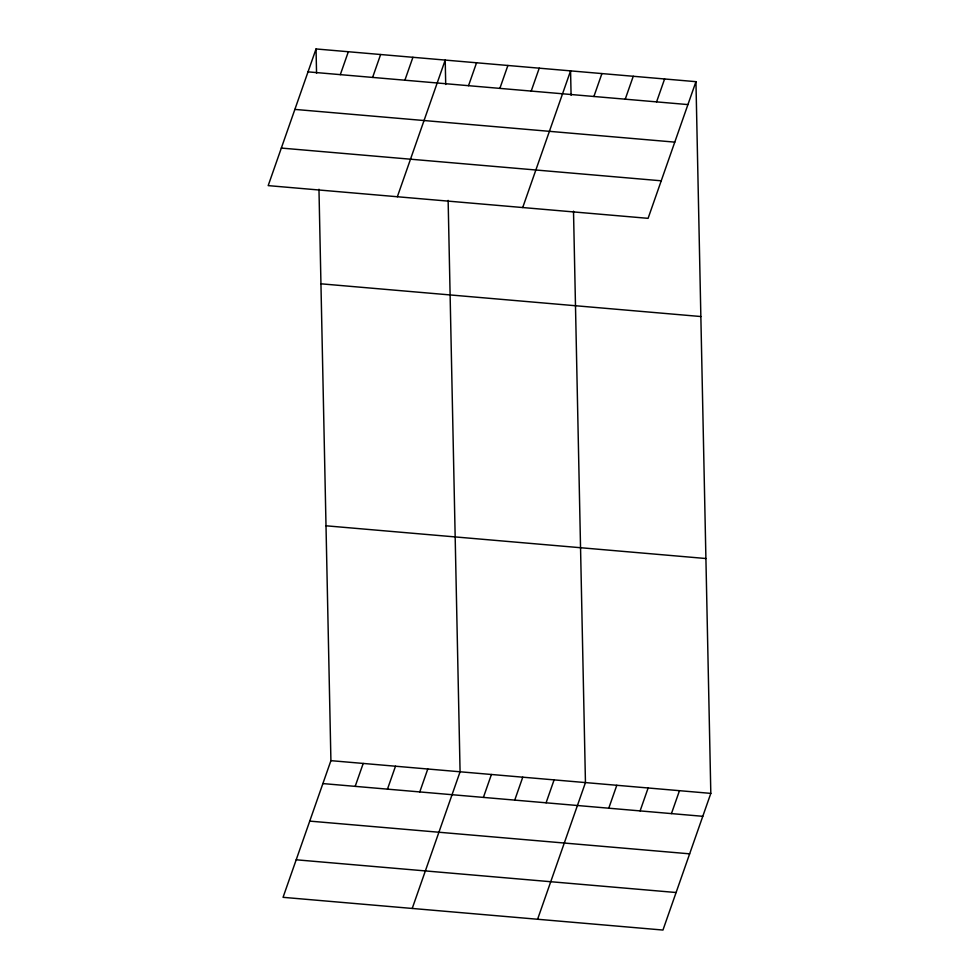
<?xml version="1.0" encoding="UTF-8"?>
<svg xmlns="http://www.w3.org/2000/svg" width="979" height="979" viewBox="0 0 979 979"><rect width="100%" height="100%" fill="white"/><g stroke="black" fill="none" stroke-linecap="round" stroke-linejoin="round"><path stroke-width="1.47" d="M316.046 48.95L268.185 185.618L648.086 218.341L695.947 81.673L316.046 48.95L316.56 73.352M340.313 74.649L348.34 51.728M372.607 77.427L380.623 54.518M404.89 80.205L412.918 57.296M397.352 196.742L445.212 60.074L445.714 84.475M468.525 85.687L476.553 62.778M499.865 88.391L507.893 65.471M531.205 91.084L539.233 68.175M522.713 207.536L570.573 70.88L571.087 95.281M318.97 189.265L330.914 760.659L283.053 897.327L662.954 930.05L710.815 793.382L695.947 81.673M593.898 96.493L601.914 73.572M355.181 786.357L363.209 763.449M625.238 99.185L633.254 76.276M387.476 789.135L395.504 766.227M656.579 101.889L664.606 78.969M419.771 791.925L427.786 769.004M412.22 908.451L460.081 771.782L448.137 200.389M483.406 797.395L491.421 774.487M514.746 800.1L522.762 777.191M546.086 802.804L554.102 779.884M537.593 919.257L585.454 782.588L573.51 211.183M608.767 808.201L616.794 785.293M640.107 810.893L648.135 787.985M671.447 813.598L679.475 790.689M308.018 71.859L687.919 104.582M294.875 109.403L674.776 142.126M281.328 148.074L661.229 180.797M320.953 283.812L700.854 316.535M326.007 525.796L705.908 558.519M330.914 760.659L710.815 793.382M322.899 783.579L702.787 816.302M309.743 821.112L689.644 853.835M296.209 859.795L676.097 892.518"/></g></svg>
